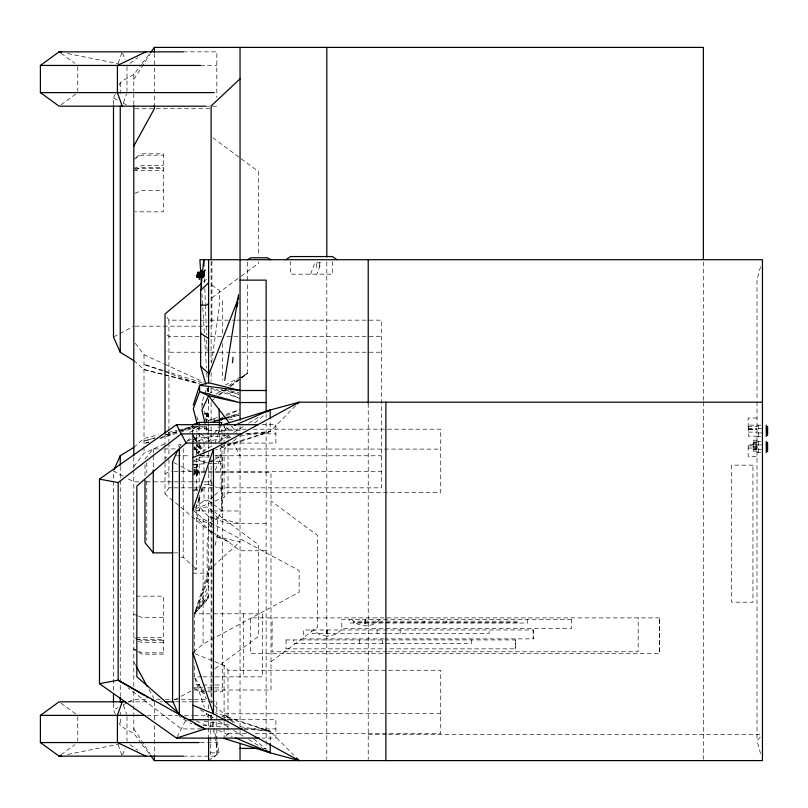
<?xml version="1.0" encoding="UTF-8"?>
<svg xmlns="http://www.w3.org/2000/svg" width="808" height="808" viewBox="0 0 808 808"><rect width="100%" height="100%" fill="white"/><g stroke="black" fill="none" stroke-linecap="round" stroke-linejoin="round"><path stroke-width="0.61" stroke-dasharray="4.04 3.03" d="M210.1 755.046L210.696 752.834L210.787 728.19M210.787 726.958L210.838 712.414M192.284 441.895L192.324 435.825M192.334 434.613L192.395 426.119M197.596 491.011L197.283 490.557M201.364 488.931L201.283 489.739L202.131 488.295M211.595 362.479L219.18 307.747L219.443 290.466L210.575 284.123M198.586 498.93L197.809 503.283L199.233 497.607L198.778 497.839M197.263 445.481L198.455 447.268L197.526 445.905L197.788 445.117L198.687 445.491L198.122 444.218M198.93 684.295L198.536 685.942L206.414 698.769M206.969 413.383L206.616 416.625C205.919 411.615 206.111 417.564 206.494 416.11M194.364 652.904L194.364 613.817L208.595 570.347L211.989 557.207M215.079 545.259L217.231 536.896L217.695 517.979L221.897 510.969L221.897 445.804M760.53 266.701L757.015 279.517L757.015 400.505M198.283 453.48L198.97 451.611L199.667 452.49M211.858 532.563L196.758 517.968L200.071 507.535L208.595 506.949L212.393 511.545M194.102 464.863L194.597 464.176L195.839 464.156L195.708 464.661C193.859 463.721 192.9 468.489 195.273 467.388L193.91 467.862M214.857 443.754L217.594 435.441M217.988 434.25L221.897 422.362L221.119 418.706M201.95 407.626L201.95 402.687L207.03 387.426M198.576 603.465L208.595 574.589M118.221 63.175L121.816 52.985M123.412 102.798L126.603 93.738M122.614 755.015L125.008 748.218M193.031 442.229L193.829 440.017C191.991 437.865 196.132 441.643 194.122 440.289M197.172 444.026L196.93 445.844M310.615 274.164L314.837 262.802L321.069 262.802L316.847 274.164M194.758 441.077L195.061 441.38M197.859 453.52L198.788 450.995L199.98 452.44M208.595 535.987L207.141 539.764L207.141 582.558L208.595 587.174M194.011 447.198L194.193 446.723C196.263 446.996 195.102 451.611 193.718 449.682M215.352 676.851L262.61 676.851L262.61 613.817L194.364 613.817L208.595 578.831M113.494 104.535L113.494 98.071L115.433 93.708M119.301 84.971L120.261 82.79L124.523 79.618L133.805 74.538L141.43 64.489M194.667 507.899L204.01 500.647L204.01 484.598L208.595 484.598L212.181 476.811M215.251 470.145L221.897 455.682L215.595 455.682M200.98 689.911L201.596 688.638M208.595 466.711L208.595 598.405L194.364 613.817L208.595 585.84M177.033 737.088L186.082 719.726M208.595 597.617L194.364 613.817L208.595 591.315M211.11 532.573L165.014 494.011L168.923 487.84L168.923 456.661M133.805 79.416L150.409 53.591M208.595 442.319L213.504 434.967M214.201 433.916L219.099 426.563M219.796 425.513L221.897 422.362L223.654 425.594M142.188 63.489L149.823 53.429M192.809 475.165L194.566 472.862L193.789 471.074M133.805 466.61L144.016 453.227L166.872 442.794M194.364 613.817L208.595 595.254M195.193 508.969L224.099 497.425L228.007 492.547L228.007 429.2L224.099 424.321L224.099 431.714M225.654 736.522L228.007 733.593L228.007 723.635M145.006 459.106L153.268 448.894L158.146 448.894M760.53 753.611L757.015 740.795L760.894 736.391M202.333 603.425L208.595 596.435M341.148 629.957L335.158 634.563L326.927 636.199M379.417 619.595C372.72 627.917 358.58 627.917 351.884 619.595M295.617 405.747L270.185 431.533L215.483 449.945M204.394 421.059L206.383 419.211L217.605 419.211M186.719 441.32L193.718 434.936M208.595 570.347L212.302 566.984M213.221 566.145L240.047 541.804L217.231 536.896L215.443 535.452M133.805 447.45L144.016 438.431L158.6 434.845M193.809 652.086L203.091 643.956L299.132 592.254L299.132 570.549L203.091 518.837L193.809 510.707M204.01 500.647L208.595 500.647L213.918 495.981M214.807 495.203L221.897 488.991L215.251 486.8M236.582 438.421L224.099 448.985L440.724 449.117M254.823 422.988L265.388 414.049M203.424 281.851L209.181 277.033M214.575 398.738L208.595 403.344L208.373 399.566M219.554 394.9L226.533 389.527M230.512 386.456L247.45 373.417L247.45 282.204M179.346 446.642L181.053 445.37M211.928 297.829L240.228 276.851M241.238 276.104L258.429 263.368L258.429 261.802M218.564 394.88L225.533 389.698M230.512 385.992L247.45 373.417L225.25 385.052M214.958 668.701L258.429 636.482L258.429 544.632L214.958 512.413M271.003 661.681L317.504 627.22L317.504 535.361L271.003 500.899M208.595 760.601L219.16 752.834L214.696 730.523M61.044 104.767L75.79 94.041M61.044 754.712L74.811 744.703M129.987 63.297L137.966 57.57M215.948 394.223L222.251 390.062M228.543 385.901L247.45 373.417M165.014 458.247L166.963 457.015M202.545 451.611L214.352 444.339M218.655 441.703L229.391 435.088M233.684 432.452L243.349 426.503M248.713 423.2L260.519 415.938M196.758 517.968L208.595 523.564L217.695 517.979L240.047 523.564M135.805 157.429L141.834 153.823L163.327 153.823L163.327 211.837L135.027 211.837M165.014 474.033L168.923 471.7L172.7 471.7M192.799 490.82L198.919 487.426M200.717 492.062L202.404 490.88L202.232 487.779M187.729 441.208L192.88 438.391L227.795 435.3M113.494 337.017L118.837 334.159M119.907 333.593L132.734 326.725M174.72 699.728L180.063 696.87M181.123 696.294L192.88 690.012M210.817 461.59L214.14 459.813M215.251 459.227L221.897 455.682M208.595 393.779L217.483 389.123M115.433 714.292L113.494 709.929L117.776 707.687M123.119 704.879L127.391 702.637M128.462 702.081L133.805 699.274L148.924 699.274M192.88 461.257L200.909 457.076L209.272 457.076M133.805 159.237L141.834 155.156L163.327 155.156M189.739 432.371L203.464 426.109M213.746 421.423L220.614 418.291M221.756 417.766L225.179 416.201M226.331 415.686L240.047 409.424M197.495 441.279L211.343 435.32M218.261 432.341L232.108 426.382M134.946 193.284L141.834 190.607L163.327 190.607M134.946 169.943L141.834 167.468L163.327 167.468M133.805 168.468L141.834 165.61L163.327 165.61M148.753 441.925L144.016 443.612L148.813 442.097M160.61 437.704L177.204 431.795M181.952 430.109L192.617 426.311M206.848 421.241L218.705 417.019M225.816 414.494L238.865 409.848M159.62 438.704L199.233 426.24M214.837 421.332L225.644 417.928M226.846 417.554L240.047 413.403M220.715 446.753L270.185 431.533L270.185 419.564M154.813 437.916L144.016 441.017L154.954 438.037M165.62 434.805L177.619 431.351M178.821 431.007L195.627 426.169M212.433 421.342L223.24 418.231M224.442 417.887L238.845 413.746M193.859 490.517L199.182 488.991M165.893 435.058L180.477 431.078M181.699 430.755L198.718 426.119M216.948 421.15L226.674 418.494M227.886 418.16L240.047 414.847M168.327 432.462L176.831 430.371M178.053 430.068L193.849 426.19M214.514 421.12L223.028 419.029M224.24 418.736L238.835 415.15M67.721 754.42L118.352 744.289M205.353 441.37L232.785 437.209M240.259 436.078L270.185 431.533L245.248 433.745M192.88 464.651L206.878 463.539M183.244 51.853L216.817 51.853L216.817 97.546M200.465 65.438L216.817 65.438M205.464 106.191L216.817 106.191L216.817 103.727M135.057 108.727L211.928 108.727M135.027 168.468L163.327 168.468M133.805 170.347L163.327 170.347M166.963 317.079L168.923 320.16L209.201 320.16M210.464 320.16L230.603 320.16M231.856 320.16L235.633 320.16M236.896 320.16L240.673 320.16M241.925 320.16L381.649 320.16L381.649 487.84L215.494 487.84M135.057 326.159L209.403 326.159M199.132 336.3L168.923 336.3L165.014 333.967M210.464 336.3L221.786 336.3M226.826 336.3L240.673 336.3M241.925 336.3L381.649 336.3M209.201 352.217L168.923 352.217L166.963 350.985M210.464 352.217L218.008 352.217M219.271 352.217L230.603 352.217M231.856 352.217L240.673 352.217M241.925 352.217L381.649 352.217M207.343 414.948L207.303 416.625L207.121 415.888M206.535 415.888L206.737 416.625M757.015 418.029L748.147 418.029L748.147 429.614L757.015 429.614M218.847 419.211L223.836 419.211M228.826 419.211L233.815 419.211M262.065 424.685L275.902 424.685L275.902 443.067L228.492 443.067M760.722 425.159L748.38 425.099L748.38 436.189L757.015 436.189M748.147 426.361L757.015 426.361M208.595 428.583L192.961 428.583L192.961 441.713M748.147 428.563L757.015 428.563M758.5 428.634L767.337 428.634M228.007 429.2L246.884 429.2M253.177 429.2L440.724 429.2L440.724 492.547L228.007 492.547M748.38 429.189L757.015 429.189M204.394 425.998L204.394 428.907L206.383 430.755L240.047 430.755M748.38 432.108L757.015 432.108M758.5 432.977L764.812 432.977M245.622 433.876L275.902 433.876M757.015 436.451L760.722 436.451M757.015 440.209L753.167 440.209L753.167 451.137L757.015 451.137M757.015 441.431L760.722 441.431M753.167 442.016L757.015 442.016M753.167 442.501L757.015 442.501M753.167 443.36L757.015 443.36M181.032 444.511L178.841 444.511L178.841 446.43M753.167 444.754L757.015 444.754L748.147 444.804L748.147 456.399L757.015 456.399M758.5 444.915L767.337 444.915M748.147 445.854L757.015 445.854M753.167 446.945L757.015 446.945M753.167 447.016L757.015 447.016M748.147 448.056L757.015 448.056M753.167 448.41L757.015 448.41M164.226 448.894L175.195 448.894M753.167 449.268L757.015 449.268M758.5 449.258L764.812 449.258M753.167 449.753L757.015 449.753M757.015 452.733L760.722 452.733M199.182 455.682L209.282 455.682M176.477 455.783L190.324 455.783M200.394 455.783L209.201 455.783M215.494 455.783L381.649 455.783M215.241 457.076L222.402 457.076L222.402 691.789L212.858 691.789M194.112 461.257L207.646 461.257M208.878 461.257L222.402 461.257M207.454 462.772L204.01 462.772L195.415 458.186M208.08 463.539L211.656 463.539M212.858 463.539L222.402 463.539M173.962 471.7L192.839 471.7M194.102 471.7L214.241 471.7M215.494 471.7L381.649 471.7M194.142 472.579L214.302 472.579M215.564 472.579L271.003 472.579L271.003 690.012L215.564 690.012M193.839 473.246L194.344 471.882L195.455 473.246L194.415 471.377L194.627 469.519L193.9 470.468M138.845 481.841L133.805 481.841L127.391 478.417M146.399 481.841L172.862 481.841M174.124 481.841L193.021 481.841M194.284 481.841L203.101 481.841M204.363 481.841L211.928 481.841L211.928 699.274M168.923 487.84L172.7 487.84M173.962 487.84L192.839 487.84M194.102 487.84L200.394 487.84M201.647 487.84L214.241 487.84M194.93 509.888L199.182 510.969L211.807 510.969M213.07 510.969L240.047 510.969M266.125 523.564L228.432 523.564L215.675 519.18M266.125 550.773L240.047 550.773L228.432 541.804L208.272 529.674L208.716 516.797L200.071 507.535M173.972 552.864L177.629 552.864M181.032 557.237L183.214 557.237L192.849 566.014M194.092 569.206L196.344 569.206L196.344 504.414M192.961 573.165L208.595 573.165M136.259 596.163L163.327 596.163L163.327 654.177L141.834 654.177L138.825 652.369M163.327 617.393L141.834 617.393L138.39 616.06M659.641 617.878L250.611 617.878L250.611 653.47L659.641 653.47L659.641 617.878L659.601 653.47M571.498 619.595L341.794 619.595L341.794 628.523L571.498 628.523L571.468 619.595M365.65 620.322L364.893 620.322L364.893 625.119L365.65 625.119M327.381 630.674L326.624 630.674L326.624 635.482L327.381 635.482M386.81 633.401L311.161 633.401L311.161 629.957M388.022 633.401L489.113 633.401L489.113 629.957M136.259 637.653L163.327 637.653M384.305 638.886L303.485 638.886L303.515 629.957L533.219 629.957L533.219 638.886L385.537 638.886M136.259 639.532L163.327 639.532M286.012 639.936L515.746 639.936L515.716 648.864L385.729 648.864M163.327 640.532L141.834 640.532L138.39 639.3M163.327 642.39L141.834 642.39L136.097 640.35M286.012 648.864L384.497 648.864M386.981 651.773L272.084 651.773L272.114 617.878M388.214 651.773L638.168 651.773L638.168 617.878M163.327 652.844L141.834 652.844L136.815 650.288M195.193 653.824L224.099 665.368L228.007 670.246L440.724 670.246L440.724 733.593L253.177 733.593M201.768 676.851L194.364 676.851L194.364 662.984M203.01 676.851L214.12 676.851M214.049 685.012L200.909 685.012L194.031 684.103M215.241 685.012L222.402 685.012M192.88 687.871L202.727 687.871M207.646 687.871L222.402 687.871M194.142 690.012L214.302 690.012M211.656 691.789L200.909 691.789L193.89 688.355M156.479 699.274L160.267 699.274M165.307 699.274L172.862 699.274M174.124 699.274L193.021 699.274M194.284 699.274L209.403 699.274M128.523 701.809L149.965 701.809M160.055 701.809L162.58 701.809M175.195 701.809L192.849 701.809M194.112 701.809L209.252 701.809M210.514 701.809L214.292 701.809M440.724 713.676L224.099 713.807L236.582 724.372M146.955 715.393L178.144 715.393M184.386 715.393L193.112 715.393M194.173 715.393L211.827 715.393M227.25 719.726L275.902 719.726L275.902 738.108L262.065 738.108M201.475 728.917L181.295 728.917L128.028 687.82M244.359 728.917L275.902 728.917M228.007 733.593L246.884 733.593M368.226 734.624L387.123 734.624M388.385 734.624L759.924 734.624M200.465 742.562L216.817 742.562M262.398 748.37L266.125 748.37L266.125 744.592M210.696 752.834L219.16 752.834M183.244 756.147L216.817 756.147L216.817 701.809M326.907 636.199L319.594 634.563L313.605 629.957M202.858 725.281L224.058 727.17M244.006 728.937L270.185 731.26L293.87 755.268M204.101 721.231L231.532 725.392M240.259 726.715L270.185 731.26L270.185 742.037M67.721 53.581L118.352 63.711M133.805 360.55L144.016 369.569L163.458 374.346M164.681 374.639L199.929 383.295M230.32 390.759L238.835 392.85M144.016 369.569L163.458 374.639M164.681 374.952L198.718 383.83M221.816 389.85L238.835 394.284L224.442 389.688M221.927 716.413L270.185 731.26L215.483 712.848M163.216 370.438L144.016 364.388L198.546 383.8M164.418 370.811L202.828 382.891M208.595 484.598L214.14 486.426M214.514 518.786L208.716 516.797L217.695 517.979L215.423 515.221M210.403 388.022L240.047 398.576M133.805 637.653L137.239 638.886M133.805 614.272L137.239 615.605M196.344 721.019L210.191 726.978M218.261 730.452L232.108 736.411M228.432 541.804L217.231 536.896L215.241 533.815M135.259 343.299L144.016 354.773L163.448 363.64M164.59 364.166L203.464 381.891M220.614 389.709L238.905 398.051M199.616 425.776L208.595 429.977L207.727 426.412M133.805 648.763L135.805 649.784M113.494 98.071L117.776 100.313M123.119 103.121L126.321 104.798M173.649 462.489L180.063 465.852M181.123 466.408L190.749 471.458M123.119 476.124L113.494 470.983L113.494 690.365M183.608 719.332L191.849 723.837M141.43 743.511L133.805 733.462L124.523 728.382L120.261 725.21L119.301 723.029M133.805 649.359L137.814 651.773M200.616 434.159L208.595 439.037L207.767 435.421M200.394 709.868L213.282 717.797M218.655 721.1L228.311 727.038M233.684 730.341L243.349 736.29M248.713 739.593L261.6 747.521M129.987 744.703L137.966 750.43M61.044 53.288L74.811 63.297M61.044 703.233L75.79 713.959M212.938 137.804L240.228 158.025M241.238 158.782L258.429 171.518L258.429 255.995M179.346 716.151L181.053 717.423M208.595 500.647L212.403 503.596M213.352 504.333L221.897 510.969L220.14 447.996M253.863 738.997L266.347 749.551M193.718 566.812L196.344 569.206M198.95 444.319L199.202 445.016L198.738 444.572M193.971 448.4L194.476 449.844L193.678 449.197M232.815 722.382L211.11 702.031L211.11 459.459M207.525 415.696L207.636 416.625C207.181 409.08 207.504 414.565 207.999 415.696M142.188 744.511L149.823 754.571M232.078 426.644L236.421 432.543M192.405 424.897L197.182 432.068M197.869 433.098L203.333 441.289M208.595 523.564L211.918 528.695M133.805 728.584L150.409 754.409M204.778 693.82L194.364 676.851L204.363 707.465M133.805 661.954L135.623 665.257M148.945 689.446L153.793 698.243M224.24 426.664L228.341 434.189M228.927 435.26L230.098 437.411M232.441 441.703L240.047 455.682M196.889 442.026C194.496 438.956 196.526 436.037 197.152 440.976M193.445 435.26L194.294 438.411L193.173 435.896M197.324 444.834L197.607 445.4M207.121 413.373L207.292 414.433L206.878 412.888L207.535 416.625C208.898 417.574 208.575 414.181 207.979 414.918M122.614 52.985L125.008 59.782M123.412 705.202L126.603 714.262M118.221 744.825L121.816 755.015M206.292 713.343L208.595 720.413M196.809 416.595L198.213 421.19M206.878 387.779L207.909 391.375M197.809 426.462L199.313 432.371M210.827 715.868L217.867 752.834M201.95 402.687L202.525 405.06M203.969 410.989L206.575 421.665M205.545 425.776L207.494 434.219M198.334 471.579L199.081 473.246L198.223 469.822L197.112 469.519L197.798 473.246L197.425 471.579M211.706 715.565L212.13 717.716M212.827 721.211L214.463 729.361M207.04 415.504C206.393 411.221 207.03 415.009 206.494 413.615M206.393 413.585L206.707 416.625M201.96 293.728L202.727 306.333M202.808 307.585L204.555 336.572M204.636 337.825L206.464 368.064M206.767 373.104L207.07 378.144M207.686 388.224L207.909 392.001M204.444 278.507L204.626 283.517M204.808 288.527L205.353 303.566M205.394 304.818L206.474 334.886M206.656 339.895L207.06 351.177M208.373 387.507L208.504 391.274M219.534 426.584L219.958 441.693M758.5 425.159L758.5 436.451M758.5 441.431L758.5 452.733M757.015 401.768L757.015 740.795M703.364 261.994L703.364 400.849M703.364 402.111L703.364 759.338M533.189 629.957L533.189 638.886M527.392 619.595L527.392 623.039L349.44 623.039L349.44 619.595M515.686 639.936L515.686 648.864M471.64 639.936L471.64 643.38L293.688 643.38L293.688 639.936M446.895 621.17L446.895 622.604M424.069 621.17L424.069 622.604M400.142 629.957L400.142 633.401M382.669 639.936L382.669 643.38M377.114 629.957L377.114 633.401M368.226 403.546L368.226 759.369M365.65 619.595L365.65 625.836M359.631 639.936L359.631 643.38M332.482 261.59L332.482 274.164L290.496 274.164L290.496 261.59M327.381 629.957L327.381 636.199M326.806 261.994L326.806 759.338M319.291 262.802L319.291 267.377L316.605 267.377L316.605 262.802M286.072 639.936L286.042 648.864M266.125 413.878L266.125 417.655M266.125 422.695L266.125 743.34M247.45 262.216L247.45 280.952M243.41 613.817L243.41 676.851M240.047 426.089L240.047 736.714M228.007 670.246L228.007 722.392M224.099 432.947L224.099 441.582M224.099 442.814L224.099 497.425M224.099 665.368L224.099 719.979M224.099 721.211L224.099 738.472M222.654 300.849L222.654 334.734M222.654 343.521L222.654 379.911M221.897 422.362L221.897 441.087M211.928 261.206L211.928 326.159M211.11 261.62L211.11 362.398M211.11 372.488L211.11 381.315M211.11 388.87L211.11 392.658M211.11 402.738L211.11 421.645M211.11 426.685L211.11 431.735M211.11 432.997L211.11 446.854M208.595 387.497L208.595 392.264M208.595 399.081L208.595 421.503M208.575 423.392L208.595 451.945M208.595 452.551L208.595 457.954M208.595 704.839L208.595 709.626M208.595 714.423L208.595 718.009M208.595 721.665L208.595 726.685M208.595 727.947L208.595 736.734M206.383 419.211L206.383 420.897M206.383 426.473L206.383 430.755M204.01 442.319L204.01 451.945M204.01 453.147L204.01 472.478M203.091 518.837L203.091 643.956M199.182 426.069L199.182 443.339M199.182 444.572L199.182 451.975M199.182 456.914L199.182 487.759M199.182 495.092L199.182 510.969M196.344 434.866L196.344 441.693M196.344 444.107L196.344 493.799M195.728 610.464L195.728 611.131M183.214 448.682L183.214 557.237M168.923 320.16L168.923 430.826M168.923 432.078L168.923 441.612M168.923 442.865L168.923 455.783M165.014 434.916L165.014 494.011M154.399 53.651L154.399 103.656M154.399 701.839L154.399 720.595M154.399 725.594L154.399 754.349M153.268 448.894L153.268 453.773M153.268 455.853L153.268 470.094M146.783 462.762L146.783 472.973M146.783 481.154L146.783 540.33M145.006 464.701L145.006 476.286M144.016 354.773L144.016 453.227M133.805 74.538L133.805 91.324M133.805 93.698L133.805 104.464M133.805 457.086L133.805 469.004M133.805 470.195L133.805 687.123M133.805 691.577L133.805 733.462M126.997 66.67L126.997 91.375M126.997 716.625L126.997 741.33M120.261 82.79L120.261 95.95M120.261 466.408L120.261 695.819M120.261 712.05L120.261 725.21M113.494 703.465L113.494 709.929M77.76 66.67L77.76 91.375M77.76 716.625L77.76 741.33M196.091 469.589C198.465 481.275 192.728 461.701 195.516 472.71C197.556 474.993 197.637 469.892 196.091 469.589M205.757 412.999L205.888 414.484L205.777 412.928M207.767 412.999L207.898 414.484L207.787 412.928M202.162 489.901L201.131 491.375L201.243 490.224L202.162 489.901M198.445 451.096L197.708 453.389L198.071 451.076L197.374 450.339L196.324 452.096L197.253 449.561L198.445 451.096M195.617 440.794C192.859 438.36 195.213 433.189 195.617 440.794M196.91 449.743L196.182 451.965L196.273 450.541L195.506 449.824L194.779 450.672L195.708 448.41L196.91 449.743M199.849 447.026C198.839 450.662 202.353 445.622 199.536 444.865L198.617 447.41L199.323 446.541L199.849 447.026M195.809 467.196C198.798 468.367 196.213 460.59 195.809 467.196M199.94 497.253L198.516 502.93L199.94 497.253M197.506 464.903L196.889 467.721L195.324 467.893L196.051 464.156L197.364 464.226L197.506 464.903M197.798 470.902L196.293 476.69L197.798 470.902M198.415 470.902L196.92 476.69L198.415 470.902M197.152 470.165L197.314 471.064L198.233 471.064L197.909 470.054L197.182 470.094M200.424 446.37L199.445 446.188L199.717 445.481L200.424 446.37M206.999 416.09L206.646 414.948L206.999 416.09M195.071 448.218L194.809 448.692L194.092 448.046L194.364 447.339L195.071 448.218M196.607 449.642L196.405 450.187L195.839 448.925L196.607 449.642M194.041 437.481L193.445 435.845L194.041 437.481M195.334 440.077L194.768 437.37L195.294 440.128M196.354 470.599L194.031 475.983L196.354 470.599M196.091 438.794L196.879 441.41L196.091 438.794M202.202 446.915L200.536 449.208L202.202 446.915M752.945 465.135L731.644 465.135L731.644 602.192L752.945 602.192L752.945 465.135M517.383 621.17L353.581 621.17L353.581 622.604L517.383 622.604L517.383 621.17"/><path stroke-width="1.21" d="M205.838 384.184L200.667 366.216L200.667 290.466L203.768 259.711L204 265.973M232.462 362.671L233.047 357.358M201.626 275.144L201.354 277.195L202.444 273.498M224.705 380.326L238.532 294.637M197.98 275.205L198.273 272.225L198.94 272.165L198.041 277.174L197.374 277.245L198.162 274.185M202.596 273.498L202.879 271.912L203.505 271.912L202.364 277.195L202.475 271.912L201.727 275.084M236.724 307.404L237.926 302.515M193.294 405.121L199.616 385.264L208.595 382.729L240.047 390.506L266.125 390.506M192.88 509.899L213.474 448.985L299.132 402.192L762.439 402.192M209.302 371.357L208.595 373.417L200.667 366.216M122.21 701.809L117.423 715.393L117.423 742.562L145.935 756.147M208.595 375.064L238.683 297.495M113.978 469.892L120.261 455.692L133.805 447.45M177.891 449.915L172.579 461.924L172.579 700.869L177.891 712.878M133.805 146.046L154.399 108.656L154.399 104.909M150.581 52.429L154.399 47.399L703.364 47.399L703.364 259.469M297.374 403.97L299.132 402.192L270.185 409.989L224.099 424.321M200.667 290.466L208.595 282.719M240.047 78.831L211.11 105.969L211.11 259.53M225.998 443.067L186.082 443.067L136.845 486.042L136.845 676.75L185.133 718.898M201.505 283.457L165.014 313.989L165.014 433.654M259.54 738.108L176.508 738.108L99.485 683.669L99.485 479.124L118.16 482.578L181.295 433.876L241.844 433.876M208.595 303.566L206.464 305.151L200.667 305.151M205.464 106.191L59.085 106.191L40.4 92.607L40.4 65.438L59.085 51.853L183.244 51.853M183.244 756.147L59.085 756.147L40.4 742.562L40.4 715.393L59.085 701.809L125.998 701.809M99.485 479.124L176.508 424.685L258.287 424.685M285.931 259.711L290.496 256.56L332.482 256.56L337.047 259.711M266.963 411.969L270.185 409.989L270.185 418.372M247.45 259.711L250.813 257.792L267.468 257.792L270.832 259.711M145.935 51.853L117.423 65.438L117.423 92.607L122.21 106.191M234.421 425.382L270.185 409.989M192.88 457.55L213.474 448.985L213.474 713.807L299.132 760.601L296.496 757.934M192.405 424.897L199.182 422.362L220.635 422.362M176.508 738.108L205.02 728.917L242.319 728.917M59.085 756.147L61.549 755.652M99.485 683.669L118.16 680.215L205.02 728.917L194.991 724.049M40.4 65.438L200.465 65.438M40.4 92.607L214.302 92.607M240.047 280.124L266.125 280.124L266.125 411.353M240.047 402.525L266.125 402.525M145.006 479.992L145.006 542.643L153.268 552.864L172.75 552.864M165.105 701.809L173.932 701.809M40.4 715.393L145.107 715.393M187.325 719.726L225.998 719.726M40.4 742.562L199.202 742.562M240.047 748.37L257.429 748.37M150.581 755.571L154.399 760.601L762.439 760.601L762.439 259.711L199.909 259.711L201.586 287.436M240.047 390.506L199.616 385.264L199.616 391.607L193.294 408.737L197.213 424.099M59.085 51.853L61.549 52.348M224.099 738.472L270.185 752.803L299.132 760.601M192.88 705.243L213.474 713.807L192.88 652.894M235.572 737.906L270.185 752.803L270.185 743.229M133.805 360.55L120.261 352.308L113.494 337.017L113.494 105.727M208.595 338.491L200.667 333.239M144.036 695.264L118.16 680.215L118.16 482.578M146.187 696.516L148.349 697.779M151.581 699.657L153.742 700.91M266.963 750.824L270.185 752.803M229.179 422.715L208.595 395.839L199.616 391.607L240.047 402.687L208.595 395.839L201.95 410.1L205 423.362M136.229 666.358L147.127 686.144M176.508 424.685L186.082 443.067M219.039 408.949L219.503 425.321M767.6 426.604L767.6 435.007M767.6 442.875L767.6 451.288M767.337 426.604L767.337 435.007M767.337 442.875L767.337 451.288M766.277 425.159L766.277 436.451M766.277 441.431L766.277 452.733M385.891 402.192L385.891 760.601M368.226 259.711L368.226 403.323M326.806 47.399L326.806 256.944M240.047 47.399L240.047 420.311M240.047 743.35L240.047 760.601M208.595 259.711L208.595 382.992M208.595 737.997L208.595 760.601M199.182 422.362L199.182 424.836M192.88 443.269L192.88 719.524M179.346 447.784L179.346 715.009M154.399 47.399L154.399 52.399M154.399 755.601L154.399 760.601M153.268 470.094L153.268 552.864M133.805 105.666L133.805 455.894M120.261 105.878L120.261 352.308M120.261 455.692L120.261 465.186M120.261 697.082L120.261 702.122M113.494 693.92L113.494 702.273M199.606 276.791L199.273 279.245L200.859 272.276A9.565 1 -79.8 0 0 200.505 272.276L199.606 276.791M203.868 274.498L202.808 277.195L203.717 271.912L204.343 271.912L203.868 274.498M196.728 276.558L196.738 277.134A9.565 1 -79.8 0 0 197.091 277.134L197.909 272.175L196.728 276.558M198.707 274.478L198.202 277.245L198.95 275.205L198.849 277.174L199.606 272.165L198.707 274.478M201.323 274.7L200.414 277.245L201.677 270.135L201.323 274.7M200.637 273.326L199.899 276.225L200.637 273.326M196.97 275.902L197.425 275.205L196.97 275.902M204.737 270.902L204.899 270.135L204.737 270.902M199.424 274.821L199.889 274.094L199.424 274.821M203.646 276.982L204.535 272.165L203.646 276.982"/></g></svg>
